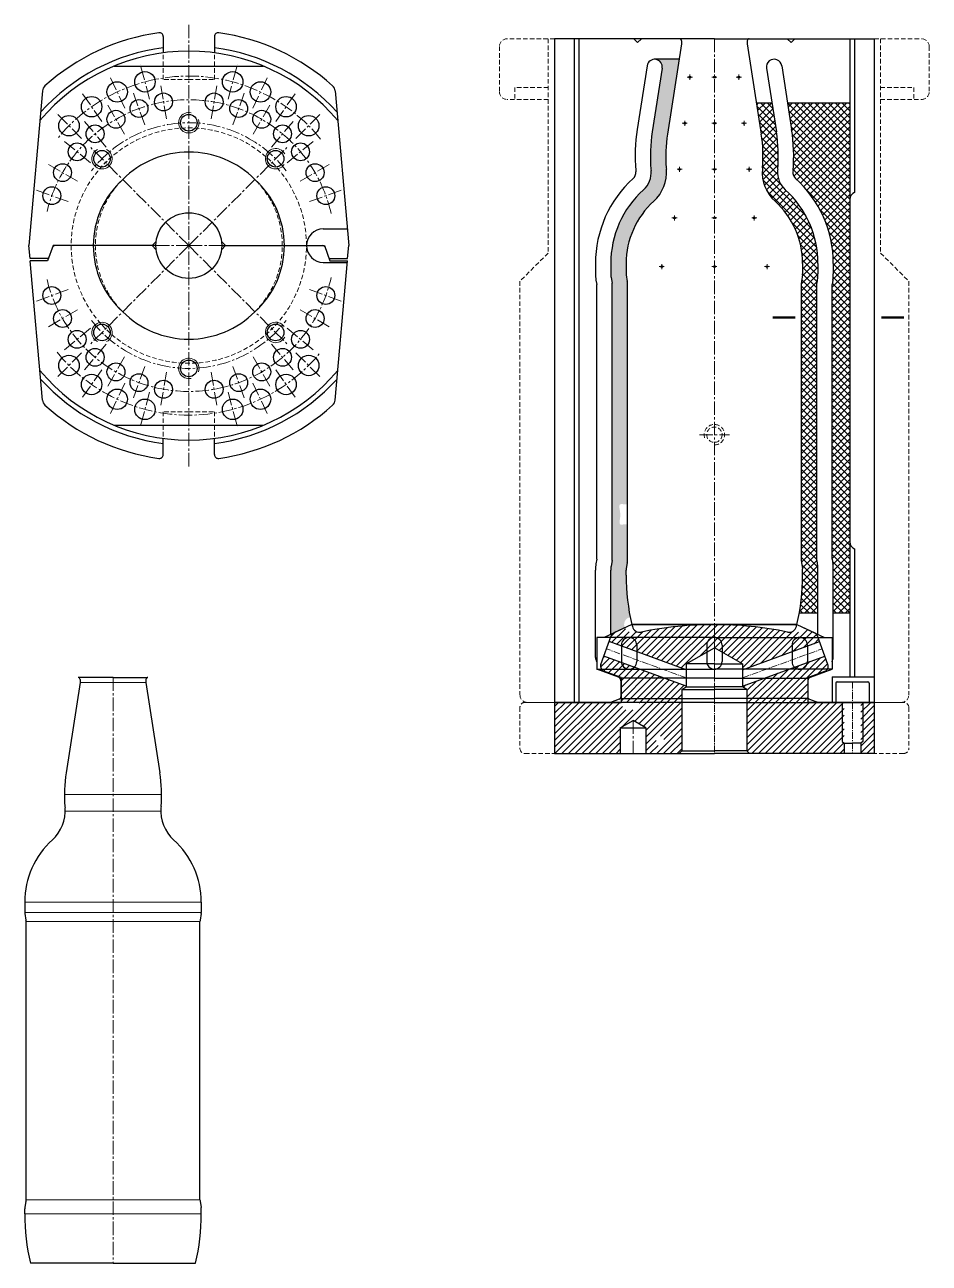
# Model space of a CAD drawing. Extents: x -409 to 838, y -94 to 534.
# Drawn here: x 484.1 to 837.7, y 49.8 to 533.7 of the extents above; entities that cross this region are included whole.
import ezdxf

# ---------------------------------------------------------------- set-up
doc = ezdxf.new("R2010")
doc.units = 0
doc.header["$LTSCALE"] = 7
doc.header["$MEASUREMENT"] = 0
doc.linetypes.add('CENTER2', pattern=[1.125, 0.75, -0.125, 0.125, -0.125])
doc.linetypes.add('HIDDEN', pattern=[0.375, 0.25, -0.125])
doc.layers.get('0').update_dxf_attribs({"linetype": 'CONTINUOUS', "lineweight": 15})
for name, color, linetype, lineweight in [('1', 1, 'CENTER2', 15), ('2', 2, 'HIDDEN', 15), ('3', 3, 'CONTINUOUS', 30), ('4', 5, 'CONTINUOUS', 50), ('8', 252, 'CONTINUOUS', 15)]:
    doc.layers.add(name, color=color, linetype=linetype, lineweight=lineweight)

# ---------------------------------------------------------------- blocks, each defined once
blk = doc.blocks.new('G$C49FFC95E')
at = {"layer": '8'}
h = blk.add_hatch(dxfattribs=at)
h.set_pattern_fill('DOTS', color=3, scale=15, angle=45, style=0)
h.set_pattern_definition([(45, (-1428.192874866678, -20.11825387316432), (-0.331456303681194, 0.9943689110435826), [0, -0.9375])])
edge = h.paths.add_edge_path()
edge.add_line((44.00000000000023, 55.49795397648811), (43.62212806260993, 53.22762981267249))
edge.add_arc((52.49999999999909, 51.75000000000034), 8.999999999998966, 170.5503343472685, 179.9999999999999)
edge.add_line((43.50000000000023, 51.75000000000017), (43.50000000000023, 26.61694760090069))
edge.add_line((43.50000000000023, 26.61694760090069), (49.00107707586017, 29.18214427769598))
edge.add_arc((51.72000000000116, 30.45000000000067), 3.000000000000038, 102.11221756034809, 205.0000197471106, ccw=False)
edge.add_arc((134.5041441441451, 49.74999999999946), 85.00414414414485, 179.9999999999995, 191.1011123834041, ccw=False)
edge.add_line((49.50000000000023, 49.74999999999946), (49.50000000000023, 51.74999999999969))
edge.add_arc((52.50000000000819, 51.74999999999969), 3.000000000007955, 170.5503343472787, 180, ccw=False)
edge.add_line((49.5407093542035, 52.24254327089173), (49.95929064579695, 54.75745672910938))
edge.add_arc((46.9999999999925, 55.25000000000071), 3.000000000007618, 350.5503343472682, 359.9999999999894)
edge.add_line((50.00000000000023, 55.2500000000002), (50.00000000000023, 69.55206688840299))
edge.add_spline(control_points=[(50.00000000000023, 69.55206688840299), (49.83728762247893, 69.61034881153823), (48.89808227402932, 69.83395000946044), (46.43708560311552, 68.794762568926), (47.37811693812, 72.60235487015352), (47.1651361106824, 74.53737713974492), (46.46950393809175, 78.05760971853648), (48.7958415766152, 77.34719742083054), (49.83400507448596, 77.3951553085041), (50, 77.41279737890576)], knot_values=[1.098986622726365, 1.098986622726365, 1.098986622726365, 1.098986622726365, 1.615113882004922, 3.932119042406433, 6.418787099885904, 9.439016894986786, 11.67917280783765, 14.09051431805087, 14.56898365671836, 14.56898365671836, 14.56898365671836, 14.56898365671836], degree=3, periodic=0)
edge.add_line((50.00000000000023, 77.41279737890576), (50.00000000000023, 164.0499999999996))
edge.add_arc((46.99999999999227, 164.0499999999996), 3.000000000007958, 0, 9.449665652716533)
edge.add_line((49.95929064579673, 164.5425432708917), (49.5407093542035, 167.0574567291094))
edge.add_arc((52.50000000000819, 167.5500000000008), 3.000000000007958, 180.0000000000006, 189.4496656527171, ccw=False)
edge.add_line((49.50000000000023, 167.5500000000008), (49.50000000000023, 171.5500000000002))
edge.add_arc((82.306329113924, 171.55), 32.80632911392384, 132.1347673838169, 180, ccw=False)
edge.add_arc((50.10000000000025, 207.1500000000002), 15.19999999999994, 312.1347673838158, 4.929839500940973)
edge.add_line((65.2437702774829, 208.4562242467634), (65.20346281173966, 208.9235306860648))
edge.add_arc((120.0000000000014, 213.6500000000005), 55.00000000000114, 171.1364726862578, 184.9298395009412, ccw=False)
edge.add_line((65.65680178601485, 222.1244797996988), (70.21433775579487, 251.3500000000002))
edge.add_line((70.21433775579487, 251.3500000000002), (60.63773099537116, 251.3500000000002))
edge.add_arc((60.63773099537116, 248.3500000000002), 3.000000000000008, 351.1364726862579, 90, ccw=False)
edge.add_line((63.60190544340685, 247.8877556472894), (59.7284528899437, 223.0489685051203))
edge.add_arc((120.0000000000039, 213.6499999999999), 61.00000000000372, 171.1364726862579, 184.9298395009407)
edge.add_line((59.22565875483861, 208.4079158518165), (59.26596622058173, 207.9406094125159))
edge.add_arc((50.10000000000036, 207.1500000000001), 9.199999999999877, 312.1347673838158, 4.9298395009412275, ccw=False)
edge.add_arc((82.30632911392377, 171.5500000000001), 38.80632911392365, 132.1347673838165, 179.9999999999999)
edge.add_line((43.50000000000023, 171.5500000000002), (43.50000000000023, 167.5500000000002))
edge.add_arc((52.49999999999841, 167.5500000000001), 8.999999999998295, 180, 189.449665652731)
edge.add_line((43.62212806260982, 166.0723701873282), (44.00000000000011, 163.8020460235125))
edge.add_line((44.00000000000023, 163.8020460235121), (44.00000000000023, 69.93667747003266))
edge.add_line((44.00000000000023, 69.93667747003266), (44.00000000000023, 55.49795397648811))
h.paths.add_polyline_path([(44.67465737837199, 31.29193266685721), (44.67465737837199, 40.67764695257151), (49.17465737837199, 40.67764695257151), (49.17465737837199, 31.29193266685721)], flags=24)
h.paths.add_polyline_path([(63.30763779935387, 240.1913008844601), (64.34618620198933, 249.8642797046685), (68.82047155935447, 249.3838938796609), (67.7819231567189, 239.7109150594525)], flags=24)
h.paths.add_polyline_path([(45.44285714285729, 118.4871681976889), (48.65714285714307, 118.4871681976889), (48.65714285714307, 112.4871681976889), (45.44285714285729, 112.4871681976889)], flags=24)
h = blk.add_hatch(dxfattribs=at)
h.set_pattern_fill('ANSI37', color=3, scale=15, angle=180, style=0)
h.set_pattern_definition([(225, (-1428.192874866678, -20.11825387316432), (1.325825214724776, -1.325825214724777), []), (315, (-1428.192874866678, -20.11825387316432), (1.325825214724777, 1.325825214724776), [])])
h.paths.add_polyline_path([(124.4999999999998, 35.00000000000017), (124.5, 51.75000000000011, 0.04125532638911895), (124.3778719373902, 53.22762981267238), (124, 55.49795397648799), (124.0000000000002, 163.8020460235124), (124.3778719373904, 166.0723701873279, 0.04125532638956132), (124.5, 167.5500000000001), (124.5000000000002, 171.5499999999996, 0.2119420372342254), (111.7279340804218, 200.3275662491761, -0.2345251977837317), (108.7340337794185, 207.9406094125158), (108.7743412451618, 208.4079158518166, 0.06025768965809109), (108.2715471100566, 223.0489685051204), (106.5092223616678, 234.3500000000003), (100.4367052694537, 234.3500000000001), (102.3431982139855, 222.1244797996983, -0.06025768965806452), (102.7965371882606, 208.9235306860644), (102.7562297225172, 208.4562242467606, 0.2345251977837812), (107.7026736980886, 195.8781529334211, -0.2119420372342502), (118.5000000000002, 171.5500000000002), (118.5000000000002, 167.5500000000002, -0.04125532638940162), (118.459290645797, 167.0574567291094), (118.0407093542035, 164.5425432708916, 0.04125532638925455), (118.0000000000002, 164.0499999999997), (118.0000000000002, 99.10256919520594), (118.0000000000002, 55.25000000000071, 0.04125532638849212), (118.0407093542035, 54.75745672910938), (118.459290645797, 52.24254327089093, -0.04125532639028787), (118.5000000000002, 51.74999999999966), (118.5000000000002, 49.75, -0.04362858462599892), (117.21050225467, 35.00000000000009)])
h.paths.add_polyline_path([(136.9999925025024, 196.5918752454895), (136.9999925025024, 234.3500000000002), (112.5817394538817, 234.3500000000003), (114.199896006128, 223.9734572105407, -0.060257689658064), (114.7521453020629, 207.8923010175696), (114.7118378363195, 207.4249945782655, 0.234525197783902), (115.7531944627556, 204.7769795649308, -0.2119420372342323), (130.5000000000002, 171.5500000000001), (130.5, 167.5499999999995, -0.04125532638932916), (130.2964532289839, 165.0872836455467), (130, 163.3061380705356), (130, 55.99386192946358), (130.2964532289839, 54.21271635445272, -0.04125532638921749), (130.4999999999998, 51.75000000000009), (130.4999999999998, 35.00000000000023), (136.9999925025024, 35.0000000000002), (136.9999925025024, 62.75812475451079), (136.9999925025024, 84.00903811604664)])
h.paths.add_polyline_path([(118.4510836101947, 137.748379952846), (118.4510836101947, 145.0900466195126), (121.0760836101947, 145.0900466195126), (121.0760836101947, 137.748379952846)], flags=24)
h.paths.add_polyline_path([(131.1892274651789, 137.748379952846), (131.1892274651789, 145.0900466195126), (133.8142274651789, 145.0900466195126), (133.8142274651789, 137.748379952846)], flags=24)
h.paths.add_polyline_path([(119.3473077011301, 127.7888941894745), (119.3473077011301, 137.8960370466174), (123.0973077011301, 137.8960370466174), (123.0973077011301, 127.7888941894745)], flags=24)
h.paths.add_polyline_path([(131.8237986305032, 127.41281629286), (131.8237986305032, 137.5199591500028), (135.5737986305032, 137.5199591500028), (135.5737986305032, 127.41281629286)], flags=24)
at = {"layer": '1', "color": 3}
for p, q in [((84.00000000000023, 259.3500000000001), (84, 2.842170943040401e-14)), ((73.41696850824178, 244.3500000000002), (75.41696850824178, 244.3500000000002)), ((74.41696850824178, 245.3500000000002), (74.41696850824178, 243.3500000000002)), ((83.00000000000023, 244.3500000000002), (85.00000000000023, 244.3500000000002)), ((94.58303149175867, 244.3500000000002), (92.58303149175867, 244.3500000000002)), ((93.58303149175867, 245.3500000000002), (93.58303149175867, 243.3500000000002)), ((71.41696850824167, 226.3500000000002), (73.41696850824167, 226.3500000000002)), ((72.41696850824167, 227.3500000000002), (72.41696850824167, 225.3500000000002)), ((83.00000000000011, 226.3500000000002), (85.00000000000011, 226.3500000000002)), ((96.58303149175856, 226.3500000000002), (94.58303149175856, 226.3500000000002)), ((95.58303149175856, 227.3500000000002), (95.58303149175856, 225.3500000000002)), ((69.41696850824178, 208.3500000000002), (71.41696850824178, 208.3500000000002)), ((70.41696850824178, 209.3500000000002), (70.41696850824178, 207.3500000000002)), ((83.00000000000023, 208.3500000000002), (85.00000000000023, 208.3500000000002)), ((98.58303149175867, 208.3500000000002), (96.58303149175867, 208.3500000000002)), ((97.58303149175867, 209.3500000000002), (97.58303149175867, 207.3500000000002)), ((67.41696850824167, 189.3500000000002), (69.41696850824167, 189.3500000000002)), ((68.41696850824167, 190.3500000000002), (68.41696850824167, 188.3500000000002)), ((83.00000000000011, 189.3500000000002), (85.00000000000011, 189.3500000000002)), ((100.5830314917586, 189.3500000000002), (98.58303149175856, 189.3500000000002)), ((99.58303149175856, 190.3500000000002), (99.58303149175856, 188.3500000000002)), ((62.41696850824167, 170.3500000000002), (64.41696850824167, 170.3500000000002)), ((63.41696850824167, 171.3500000000002), (63.41696850824167, 169.3500000000002)), ((83.00000000000011, 170.3500000000002), (85.00000000000011, 170.3500000000002)), ((105.5830314917586, 170.3500000000002), (103.5830314917586, 170.3500000000002)), ((104.5830314917586, 171.3500000000002), (104.5830314917586, 169.3500000000002)), ((78.1248032879721, 104.6500000000002), (89.89181567637979, 104.6500000000001))]:
    blk.add_line(p, q, dxfattribs=at)
at = {"layer": '2', "color": 3}
for p, q in [((21.50000000000023, 259.3500000000001), (3.000000000000227, 259.3500000000001)), ((19.05000000000018, 259.3500000000001), (19.05000000000018, 175.6500000000002)), ((146.5000000000002, 259.3500000000001), (165.0000000000002, 259.3500000000001)), ((148.9500000000003, 259.3500000000001), (148.9500000000003, 175.6500000000002)), ((2.273736754432321e-13, 256.3500000000001), (0, 238.6500000000001)), ((168.0000000000002, 256.3500000000001), (168, 238.6500000000001)), ((19.05000000000041, 240.3500000000002), (6.050000000000409, 240.3500000000002)), ((6.050000000000409, 240.3500000000002), (6.050000000000637, 235.6500000000001)), ((148.95, 240.3500000000002), (161.95, 240.3500000000002)), ((161.95, 240.3500000000002), (161.9499999999998, 235.6500000000001)), ((19.05000000000041, 235.6500000000001), (3, 235.6500000000001)), ((148.95, 235.6500000000001), (165, 235.6500000000001)), ((19.05000000000018, 175.6500000000002), (8.000000000000455, 164.6000000000002)), ((148.9500000000003, 175.6500000000002), (160, 164.6000000000002)), ((8.000000000000455, 164.6000000000002), (8.000000000000227, 3.000000000000114)), ((160, 164.6000000000002), (160.0000000000005, 3.000000000000114)), ((21.50000000000023, 1.13686837721616e-13), (11.00000000000023, 1.13686837721616e-13)), ((146.5000000000002, 1.13686837721616e-13), (157.0000000000005, 1.13686837721616e-13))]:
    blk.add_line(p, q, dxfattribs=at)
blk.add_circle((84.00000000000023, 104.6500000000001), 3, dxfattribs=at)
for centre, radius, start, end in [((3.000000000000227, 256.3500000000001), 3, 90, 180), ((165.0000000000002, 256.3500000000001), 3, 0, 90), ((3, 238.6500000000001), 3, 180, 270), ((165, 238.6500000000001), 3, 270, 0), ((84.00000000000023, 104.6500000000001), 4, 270, 206.705140296572), ((11.00000000000023, 3.000000000000114), 3, 180, 270), ((157.0000000000005, 3.000000000000114), 3, 270, 0)]:
    blk.add_arc(centre, radius, start, end, dxfattribs=at)
at = {"layer": '3', "color": 3}
for p, q in [((84.00000000000023, 259.3500000000001), (21.5, 259.3500000000001)), ((21.50000000000023, 259.3500000000001), (21.50000000000023, 1.4210854715202e-13)), ((29.18015534031247, 259.3500000000001), (29.18015534031247, 8.526512829121202e-14)), ((31.00000768339169, 259.3500000000001), (31.0000076833918, 1.4210854715202e-13)), ((54.00000000000023, 257.8500000000001), (52.50000000000068, 259.3500000000001)), ((54.00000000000023, 257.8500000000001), (55.49999999999977, 259.3500000000001)), ((71.15000000000009, 257.3500000000001), (65.65680178601474, 222.1244797996984)), ((71.15000000000009, 258.5500000000002), (71.15000000000009, 257.3500000000001)), ((84.00000000000023, 259.3500000000001), (146.5000000000005, 259.3500000000001)), ((96.85000000000014, 258.5500000000002), (96.85000000000014, 257.3500000000001)), ((96.85000000000014, 257.3500000000001), (102.3431982139855, 222.1244797996984)), ((114.0000000000002, 257.8500000000001), (112.5000000000007, 259.3500000000001)), ((114.0000000000002, 257.8500000000001), (115.4999999999998, 259.3500000000001)), ((136.9999925025024, 259.3500000000001), (136.9999925025024, 10.00000000000009)), ((138.8198451224878, 259.3500000000001), (138.8198451224878, 199.3500000000002)), ((146.5000000000002, 259.3500000000001), (146.5, 1.4210854715202e-13)), ((57.67355654733569, 248.812244352711), (53.80010399387243, 223.9734572105417)), ((63.60190544340685, 247.8877556472894), (59.72845288994358, 223.04896850512)), ((70.21433775579487, 251.3500000000002), (60.63773099537116, 251.3500000000002)), ((104.3980945565936, 247.8877556472893), (108.2715471100566, 223.04896850512)), ((110.3264434526648, 248.8122443527109), (114.1998960061278, 223.9734572105416)), ((100.4367052694537, 234.3500000000001), (106.5092223616678, 234.3500000000003)), ((112.5817394538817, 234.3500000000003), (136.9999925025024, 234.3500000000002)), ((59.22565875483929, 208.407915851807), (59.26596622058173, 207.9406094125159)), ((65.20346281174056, 208.9235306860545), (65.24377027748278, 208.4562242467634)), ((102.7965371882597, 208.9235306860545), (102.7562297225174, 208.4562242467634)), ((108.7743412451609, 208.407915851807), (108.7340337794187, 207.9406094125158)), ((53.24785469793824, 207.8923010175595), (53.28816216368045, 207.4249945782684)), ((114.752145302062, 207.8923010175594), (114.7118378363198, 207.4249945782683)), ((37.50000000000023, 171.5500000000002), (37.50000000000023, 167.5500000000002)), ((43.50000000000023, 171.5500000000002), (43.50000000000023, 167.5500000000002)), ((49.50000000000023, 171.5500000000002), (49.50000000000023, 167.5500000000002)), ((118.5000000000002, 171.5500000000002), (118.5000000000002, 167.5500000000002)), ((124.5000000000002, 171.5500000000001), (124.5, 167.5500000000001)), ((130.5000000000002, 171.5500000000001), (130.5, 167.5500000000001)), ((37.70354677101636, 165.0872836455464), (38.00000000000023, 163.3061380705362)), ((43.62212806260993, 166.0723701873279), (44.00000000000011, 163.8020460235125)), ((49.5407093542035, 167.0574567291094), (49.95929064579695, 164.542543270891)), ((118.459290645797, 167.0574567291094), (118.0407093542035, 164.542543270891)), ((124.3778719373902, 166.0723701873278), (124.0000000000002, 163.8020460235124)), ((130.2964532289839, 165.0872836455463), (130, 163.3061380705362)), ((38.00000000000023, 55.99386192946366), (38.00000000000023, 163.3061380705356)), ((44.00000000000023, 55.49795397648809), (44.00000000000023, 163.8020460235126)), ((50.00000000000023, 55.25000000000018), (50.00000000000023, 164.0500000000002)), ((118.0000000000002, 55.25000000000018), (118.0000000000002, 164.0500000000002)), ((124, 55.49795397648801), (124, 163.8020460235125)), ((130, 55.99386192946358), (130, 163.3061380705356)), ((138.8198451224878, 60.00000000000016), (138.8198451224878, 10.00000000000011)), ((38.00000000000023, 55.99386192946368), (37.70354677101636, 54.21271635445396)), ((44.00000000000023, 55.49795397648809), (43.62212806260993, 53.22762981267248)), ((49.95929064579695, 54.75745672910938), (49.5407093542035, 52.24254327089099)), ((118.0407093542035, 54.75745672910938), (118.459290645797, 52.24254327089099)), ((124, 55.49795397648801), (124.3778719373902, 53.22762981267239)), ((130, 55.99386192946359), (130.2964532289836, 54.21271635445386)), ((37.50000000000023, 17.60783110899344), (37.50000000000023, 51.75000000000018)), ((43.50000000000023, 26.61694760090069), (43.50000000000023, 51.75000000000018)), ((49.50000000000023, 49.75000000000018), (49.50000000000023, 51.75000000000018)), ((118.5000000000002, 49.75000000000018), (118.5000000000002, 51.75000000000018)), ((124.4999999999998, 26.6169476009006), (124.5, 51.7500000000001)), ((130.4999999999998, 17.60783110899334), (130.5, 51.75000000000009)), ((117.21050225467, 35.00000000000009), (124.4999999999998, 35.00000000000016)), ((130.5, 35.00000000000023), (136.9999925025024, 35.0000000000002)), ((51.7199999999998, 30.45000000000014), (40.89978839534683, 25.40444792579325)), ((83.99999999999977, 30.45000000000014), (51.72000000000082, 30.45000000000063)), ((83.99999999999977, 30.45000000000014), (116.2799999999988, 30.45000000000063)), ((116.28, 30.45000000000014), (127.1002116046527, 25.40444792579325)), ((37.99999999999977, 25.40444792579375), (38.00000000000023, 12.99951871381565)), ((83.99999999999955, 25.40444792579369), (37.99999999999977, 25.40444792579375)), ((84.00000000000011, 25.40444792579369), (130, 25.40444792579375)), ((130, 25.40444792579375), (130.0000000000002, 12.99951871381565)), ((47.64748750263698, 22.4044479257937), (47.64748750263675, 15.99951871381697)), ((53.64748750263698, 22.4044479257937), (53.64748750263675, 15.99951871381677)), ((80.99999999999955, 22.40444792579368), (81.00000000000011, 15.99951871381583)), ((86.99999999999955, 22.40444792579368), (87.00000000000023, 15.99951871381592)), ((114.3525124973626, 22.4044479257937), (114.3525124973628, 15.99951871381677)), ((120.3525124973626, 22.4044479257937), (120.3525124973628, 15.99951871381697)), ((38.00000000000023, 12.99951871381565), (84.00000000000023, 12.99951871381576)), ((46.46303021498875, 9.919227623864472), (38.00000000000023, 12.99951871381565)), ((130.0000000000002, 12.99951871381565), (84.00000000000011, 12.99951871381576)), ((121.5369697850117, 9.919227623864472), (130.0000000000002, 12.99951871381565)), ((130, 10.00000000000009), (130, 1.4210854715202e-13)), ((130, 10.00000000000009), (146.5000000000005, 10.00000000000013)), ((84.00000000000023, 9.560000000000073), (47.4500000000005, 9.560000000000073)), ((47.45000000000016, 8.5096886926856), (47.45000000000005, 2.200207538209668)), ((84.00000000000011, 9.560000000000073), (120.5499999999997, 9.560000000000073)), ((120.55, 8.5096886926856), (120.5500000000002, 2.200207538209668)), ((84.00000000000023, 0), (21.5, 1.13686837721616e-13)), ((46.79202014332577, 1.260514917423791), (43.3287838708186, 1.13686837721616e-13)), ((47.45000000000027, 1.5), (84, 1.5)), ((120.55, 1.5), (84.00000000000023, 1.5)), ((84.00000000000023, 0), (146.5000000000005, 1.13686837721616e-13)), ((121.2079798566745, 1.260514917423791), (124.6712161291816, 1.13686837721616e-13))]:
    blk.add_line(p, q, dxfattribs=at)
for centre in [(74.41696850824178, 244.3500000000002), (84.00000000000023, 244.3500000000002), (93.58303149175867, 244.3500000000002), (72.41696850824167, 226.3500000000002), (84.00000000000011, 226.3500000000002), (95.58303149175856, 226.3500000000002), (70.41696850824178, 208.3500000000002), (84.00000000000023, 208.3500000000002), (97.58303149175867, 208.3500000000002), (68.41696850824167, 189.3500000000002), (84.00000000000011, 189.3500000000002), (99.58303149175856, 189.3500000000002), (63.41696850824167, 170.3500000000002), (84.00000000000011, 170.3500000000002), (104.5830314917586, 170.3500000000002)]:
    blk.add_circle(centre, 0.35, dxfattribs=at)
for centre, radius, start, end in [((70.35000000000014, 258.5500000000002), 0.8, 0, 90), ((97.65000000000009, 258.5500000000002), 0.8, 90, 180), ((60.63773099537116, 248.3500000000002), 3.000000000000008, 351.1364726862586, 171.1364726862576), ((107.3622690046291, 248.3500000000001), 3.000000000000008, 8.863527313740978, 188.8635273137424), ((120.0000000000002, 213.6500000000002), 67, 171.1364726862579, 184.9298395009411), ((120.0000000000002, 213.6500000000002), 61, 171.136472686258, 184.9298395009413), ((48.00000000000023, 213.6500000000002), 61, 355.0701604990587, 8.863527313741969), ((48.00000000000023, 213.6500000000002), 67, 355.0701604990588, 8.863527313742011), ((120.0000000000002, 213.6500000000002), 55, 171.1364726862579, 184.9298395009413), ((48.00000000000023, 213.6500000000002), 55, 355.0701604990588, 8.863527313742093), ((50.10000000000014, 207.1500000000002), 15.2, 312.1347673838162, 4.92983950094127), ((117.9000000000001, 207.1500000000002), 15.2, 175.0701604990587, 227.8652326161838), ((82.30632911392377, 171.5500000000002), 44.80632911392354, 132.1347673838167, 180), ((50.10000000000014, 207.1500000000002), 3.199999999999999, 312.1347673838162, 4.929839500941048), ((50.10000000000014, 207.1500000000002), 9.2, 312.1347673838162, 4.92983950094127), ((117.9000000000001, 207.1500000000001), 9.2, 175.0701604990586, 227.8652326161838), ((117.9000000000001, 207.1500000000001), 3.199999999999999, 175.0701604990588, 227.8652326161842), ((85.69367088607657, 171.5500000000002), 44.80632911392354, 0, 47.86523261618326), ((82.30632911392377, 171.5500000000002), 38.80632911392354, 132.1347673838168, 180), ((85.69367088607657, 171.5500000000002), 38.80632911392354, 0, 47.86523261618321), ((139.9999925025024, 196.5918752454895), 3, 113.1651303559357, 180), ((82.30632911392377, 171.5500000000002), 32.80632911392354, 132.1347673838166, 180), ((85.69367088607669, 171.5500000000002), 32.80632911392354, 0, 47.86523261618338), ((52.50000000000023, 167.5500000000002), 15, 180, 189.4496656527308), ((52.50000000000023, 167.5500000000002), 9, 180, 189.4496656527307), ((52.50000000000023, 167.5500000000002), 3, 180, 189.449665652731), ((115.5000000000002, 167.5500000000002), 3, 350.550334347269, 0), ((115.5, 167.5500000000001), 9, 350.5503343472695, 0), ((115.5, 167.5500000000001), 15, 350.5503343472692, 0), ((47.00000000000023, 164.0500000000002), 3, 0, 9.449665652731001), ((121.0000000000002, 164.0500000000002), 3, 170.5503343472696, 180), ((139.9999925025024, 62.75812475451079), 3, 180, 246.8348696440596), ((52.50000000000023, 51.75000000000018), 15, 170.5503343472688, 180), ((47.00000000000023, 55.25000000000018), 3, 350.5503343472685, 0), ((121.0000000000002, 55.25000000000018), 3, 180, 189.4496656527307), ((115.5, 51.75000000000011), 15, 0, 9.449665652731273), ((52.50000000000023, 51.75000000000018), 9, 170.5503343472689, 180), ((52.50000000000023, 51.75000000000018), 3, 170.5503343472688, 180), ((134.5041441441488, 49.7500000000002), 85.00414414414865, 180, 193.1233227372462), ((33.49585585585146, 49.7500000000002), 85.00414414414865, 346.8766772627538, 0), ((115.5000000000002, 51.75000000000018), 3, 0, 9.449665652731234), ((115.5, 51.75000000000011), 9, 0, 9.449665652731428), ((50.64748750263698, 22.4044479257937), 3.00000000000002, 0, 180), ((83.99999999999955, 22.40444792579368), 3.00000000000002, 0, 180), ((117.3525124973626, 22.4044479257937), 3.00000000000002, 0, 180), ((40.50000000000023, 17.60783110899344), 3.000000000000001, 180, 213.5573097619177), ((50.64748750263686, 15.99951871381687), 3.000000000000075, 180, 0), ((84.00000000000023, 15.99951871381583), 3.000000000000075, 180, 0), ((117.3525124973628, 15.99951871381687), 3.000000000000075, 180, 0), ((127.4999999999998, 17.60783110899334), 3.000000000000001, 326.4426902380844, 0), ((127.1999999999996, 17.0229205638087), 3, 338.9605302186828, 0), ((45.95000000000027, 8.5096886926856), 1.5, 0, 69.99999999999649), ((122.05, 8.5096886926856), 1.5, 109.9999999999989, 180), ((46.45000000000005, 2.200207538209725), 1, 290.0000000000037, 0), ((121.5500000000002, 2.200207538209725), 1, 180, 249.9999999999962)]:
    blk.add_arc(centre, radius, start, end, dxfattribs=at)
at = {"layer": '4', "color": 3}
for p, q in [((115.5865014502367, 150.4376240679969), (106.8759943139985, 150.4376240679969)), ((158.0196935507563, 150.4376240679969), (149.3091864145181, 150.4376240679969))]:
    blk.add_line(p, q, dxfattribs=at)
blk = doc.blocks.new('G$CCF5835D4')
at = {"layer": '8'}
h = blk.add_hatch(dxfattribs=at)
h.set_pattern_fill('ANSI31', color=2, scale=15, angle=180, style=0)
h.set_pattern_definition([(225, (-157.8074528156734, -327.1503332991249), (1.325825214724777, -1.325825214724777), [])])
h.paths.add_polyline_path([(76.00000000000023, 50.40000031905481, 0.05132861496517532), (47.46462392541218, 47.4628994919151, -0.1884039185364745), (45.31176379497469, 47.82648824399047, -0.4448385990627053), (41.05107663888907, 49.13214553383278), (36.75007018129713, 47.12655328488358, 0.1989123673796982), (35.71592146320677, 45.99797799746165), (34.88646964716372, 43.71907786235795), (64.99999999999955, 32.75864916525381), (64.99999999999955, 35.00000000000045), (76, 41.35085296108633)])
h.paths.add_polyline_path([(76, 41.35085296108576), (86.99999999999955, 35.00000000000045), (86.99999999999955, 32.75864916525381), (117.1135303528363, 43.71907786235823), (116.2840785367932, 45.99797799746165, 0.1989123673798637), (115.2499298187029, 47.12655328488358), (110.9489233611109, 49.13214553383278, -0.4448385990627609), (106.6882362050244, 47.82648824399104, -0.188403918536476), (104.5353760745859, 47.46289949191504, 0.05132861496518083), (76, 50.40000031905555)])
h = blk.add_hatch(dxfattribs=at)
h.set_pattern_fill('ANSI31', color=2, scale=15, angle=180, style=0)
h.set_pattern_definition([(225, (-157.8074528156734, -327.1503332991249), (1.325825214724776, -1.325825214724777), [])])
edge = h.paths.add_edge_path()
edge.add_arc((33.5, 34.06217501369031), 1.999999999999945, 159.9999999999994, 250.0000000000002)
edge.add_line((32.81595971334878, 32.18278977211855), (39.49999467852376, 29.75000000000017))
edge.add_line((39.49999467852376, 29.75000000000017), (39.49999467852376, 20.00000000000017))
edge.add_line((39.49999467852376, 20.00000000000017), (13.5, 19.99999999999989))
edge.add_line((13.5, 19.99999999999989), (13.5, 1.70530256582424e-13))
edge.add_line((13.5, 1.70530256582424e-13), (39.19999999999959, 1.13686837721616e-13))
edge.add_line((39.19999999999959, 1.13686837721616e-13), (39.19999999999959, 10.00000000000097))
edge.add_line((39.19999999999959, 10.00000000000097), (44.19999999999959, 12.88675134594826))
edge.add_line((44.19999999999959, 12.88675134594826), (49.19999999999959, 10.00000000000017))
edge.add_line((49.19999999999959, 10.00000000000017), (49.19999999999959, 1.13686837721616e-13))
edge.add_line((49.19999999999959, 1.13686837721616e-13), (62.24999999999943, 1.13686837721616e-13))
edge.add_line((62.24999999999943, 1.13686837721616e-13), (63.24999999999943, 1.000000000000114))
edge.add_line((63.24999999999943, 1.000000000000114), (63.24999999999932, 25.00000000000011))
edge.add_line((63.24999999999932, 25.00000000000011), (64.99999999999966, 26.01036297108203))
edge.add_line((64.99999999999966, 26.01036297108203), (64.99999999999966, 26.37358253039821))
edge.add_line((64.99999999999966, 26.37358253039821), (32.83434878720959, 38.08092213764212))
edge.add_line((32.83434878720959, 38.08092213764212), (31.62061475842825, 34.74621530034165))
h.paths.add_polyline_path([(86.99999999999955, 26.01036297108197), (88.74999999999932, 25.00000000000045), (88.74999999999977, 1.000000000000057), (89.74999999999977, 1.13686837721616e-13), (125.9984652664587, 1.70530256582424e-13), (125.9984652664587, 4.750000000000114), (125.9984652664587, 20.00000000000006), (123.4984652664587, 20.00000000000011), (112.5000053214762, 20.00000000000017), (112.5000053214753, 29.75000000000017), (119.1840402866503, 32.1827897721185, 0.4142135623731886), (120.3793852415708, 34.74621530034165), (119.1656512127895, 38.08092213764212), (86.99999999999955, 26.37358253039827)])
h.paths.add_polyline_path([(133.9984652664587, 4.750000000000227), (133.9984652664587, 1.70530256582424e-13), (138.5, 1.70530256582424e-13), (138.5, 20), (136.4984652664587, 20), (133.9984652664587, 20)])
h.paths.add_polyline_path([(133.2484652664587, 4.750000000000227), (133.9984652664587, 4.750000000000284), (133.9984652664587, 20.00000000000006), (133.2484652664587, 20.00000000000006)])
h.paths.add_polyline_path([(133.24846526646, 1.70530256582424e-13), (133.9984652664587, 1.70530256582424e-13), (133.9984652664587, 4.750000000000227), (133.2484652664587, 4)])
h.paths.add_polyline_path([(125.9984652664587, 4.750000000000114), (126.7484652664587, 3.999999999999829), (126.7484652664587, 4.75)])
h.paths.add_polyline_path([(125.9984652664587, 4.75), (126.7484652664587, 4.75), (126.7484652664587, 20.00000000000006), (125.9984652664587, 20.00000000000006)])
h.paths.add_polyline_path([(125.9984652664587, 1.70530256582424e-13), (126.7484652664587, 1.70530256582424e-13), (126.7484652664587, 3.999999999999829), (125.9984652664587, 4.750000000000114)])
h.paths.add_polyline_path([(133.2484652664587, 4), (133.9984652664587, 4.750000000000227), (133.2484652664587, 4.750000000000227)])
h.paths.add_polyline_path([(40.06785714285672, 20.127172407307), (46.58214285714246, 20.127172407307), (46.58214285714246, 17.127172407307), (40.06785714285672, 17.127172407307), (40.06785714285672, 20.127172407307)], flags=16)
h.paths.add_polyline_path([(92.65049480105313, 9.521428571428771), (92.65049480105313, 15.47857142857163), (98.65049480105313, 15.47857142857163), (98.65049480105313, 9.521428571428771)], flags=24)
h.paths.add_polyline_path([(100.083102333351, 14.57857142857176), (100.083102333351, 20.42142857142892), (106.083102333351, 20.42142857142892), (106.083102333351, 14.57857142857176)], flags=24)
h.paths.add_polyline_path([(51.74191040572919, 2.421428571428692), (51.74191040572919, 7.578571428571536), (57.74191040572919, 7.578571428571536), (57.74191040572919, 2.421428571428692)], flags=24)
h.paths.add_polyline_path([(39.31785714285672, 21.627172407307), (47.33214285714246, 21.627172407307), (47.33214285714246, 15.627172407307), (39.31785714285672, 15.627172407307)], flags=24)
h.paths.add_polyline_path([(53.24191040572919, 3.171428571428692), (53.24191040572919, 6.828571428571536), (56.24191040572919, 6.828571428571536), (56.24191040572919, 3.171428571428692), (53.24191040572919, 3.171428571428692)], flags=0)
at = {"layer": '1', "color": 2, "ltscale": 0.5}
for p, q in [((76, 50.40000031905555), (76, 1.13686837721616e-13)), ((64.99999999999955, 29.56611584782621), (33.86040921718666, 40.90000000000009)), ((86.99999999999955, 29.56611584782621), (118.1395907828125, 40.90000000000009)), ((129.9984652664582, 27.99999999999966), (129.9984652664582, 1.70530256582424e-13))]:
    blk.add_line(p, q, dxfattribs=at)
at = {"layer": '1', "color": 2}
blk.add_line((44.19999999999959, 12.88675134594843), (44.19999999999959, 0), dxfattribs=at)
at = {"layer": '2', "color": 2}
for p, q in [((35.71592146320677, 45.99797799746165), (35.99926022714726, 46.77644485344445)), ((36.75007018129713, 47.12655328488358), (35.99926022714726, 46.7764448534445)), ((115.2499298187029, 47.12655328488358), (116.0007397728527, 46.7764448534445)), ((116.2840785367932, 45.99797799746165), (116.0007397728527, 46.77644485344445)), ((2, 19.99999999999977), (13.5, 19.99999999999989)), ((150, 19.99999999999977), (138.5, 19.99999999999989)), ((0, 17.99999999999977), (0, 2.000000000000227)), ((152, 17.99999999999977), (152, 2.000000000000227)), ((2, 1.70530256582424e-13), (13.5, 1.70530256582424e-13)), ((150, 1.70530256582424e-13), (138.5, 1.70530256582424e-13))]:
    blk.add_line(p, q, dxfattribs=at)
for centre, start, end in [((2, 17.99999999999977), 90, 180), ((150, 17.99999999999977), 0, 90), ((2, 2.000000000000227), 180, 270), ((150, 2.000000000000227), 270, 0)]:
    blk.add_arc(centre, 2, start, end, dxfattribs=at)
at = {"layer": '3', "color": 2}
for p, q in [((43.76999999999907, 50.40000031905487), (36.75007018129713, 47.12655328488358)), ((43.76999999999907, 50.40000031905481), (76, 50.40000031905481)), ((108.2299999999991, 50.40000031905481), (75.99999999999909, 50.40000031905481)), ((108.2300000000012, 50.40000031905487), (115.2499298187029, 47.12655328488358)), ((31.62061475842825, 34.74621530034165), (35.71592146320677, 45.99797799746165)), ((64.99999999999955, 32.75864916525381), (34.88646964716372, 43.71907786235795)), ((86.99999999999955, 32.75864916525381), (117.1135303528354, 43.71907786235795)), ((120.3793852415718, 34.74621530034165), (116.2840785367932, 45.99797799746165)), ((64.99999999999955, 35.00000000000045), (75.99999999999955, 41.35085296108605)), ((64.99999999999955, 35.00000000000045), (75.99999999999955, 41.35085296108605)), ((86.99999999999955, 35.00000000000045), (75.99999999999955, 41.35085296108605)), ((64.99999999999966, 26.37358253039821), (32.83434878720959, 38.08092213764212)), ((75.99999999999955, 35.00000000000045), (64.99999999999955, 35.00000000000045)), ((64.99999999999955, 35.00000000000045), (64.99999999999966, 26.01036297108203)), ((75.99999999999955, 35.00000000000045), (64.99999999999955, 35.00000000000045)), ((75.99999999999955, 35.00000000000045), (86.99999999999955, 35.00000000000045)), ((86.99999999999932, 26.37358253039821), (119.1656512127895, 38.08092213764212)), ((86.99999999999955, 35.00000000000045), (86.99999999999955, 26.01036297108197)), ((39.49999467852376, 29.75000000000017), (32.81595971334866, 32.18278977211838)), ((39.49999467852376, 29.75000000000011), (39.49999467852376, 20.00000000000011)), ((112.5000053214753, 29.75000000000017), (119.1840402866503, 32.18278977211838)), ((112.5000053214762, 29.75000000000011), (112.5000053214762, 20.00000000000011)), ((63.24999999999943, 25.00000000000017), (64.99999999999966, 26.01036297108203)), ((63.24999999999932, 25.00000000000006), (75.99999999999932, 25.00000000000006)), ((64.99999999999966, 26.01036297108203), (75.99999999999955, 26.01036297108203)), ((86.99999999999932, 26.01036297108203), (75.99999999999955, 26.01036297108203)), ((88.74999999999977, 25.00000000000017), (75.99999999999977, 25.00000000000006)), ((88.74999999999977, 25.00000000000017), (86.99999999999932, 26.01036297108203)), ((123.9984652664587, 27.99999999999994), (135.9984652664587, 27.99999999999955)), ((13.5, 19.99999999999989), (39.49999467852376, 20.00000000000017)), ((138.5, 20), (112.5000053214762, 20.00000000000017)), ((138.5, 19.99999999999989), (138.5, 1.70530256582424e-13)), ((39.1999999999997, 9.99999999999983), (44.1999999999997, 12.88675134594831)), ((39.20000000000039, 10.00000000000097), (49.19999999999959, 10.00000000000017)), ((49.19999999999959, 10.00000000000017), (44.19999999999982, 12.88675134594831)), ((13.5, 1.70530256582424e-13), (75.99999999999977, 5.684341886080801e-14)), ((63.24999999999943, 1.000000000000057), (62.24999999999943, 5.684341886080801e-14)), ((63.24999999999943, 1.000000000000057), (75.99999999999932, 1.000000000000057)), ((88.74999999999977, 1.000000000000057), (75.99999999999977, 1.000000000000057)), ((138.5, 1.70530256582424e-13), (76.00000000000023, 5.684341886080801e-14)), ((88.74999999999977, 1.000000000000057), (89.74999999999977, 5.684341886080801e-14)), ((125.9984652664587, 4.750000000000114), (126.7484652664587, 3.999999999999829)), ((126.7484652664587, 3.999999999999829), (129.9984652664587, 4)), ((126.7484652664587, 3.999999999999829), (126.7484652664587, 1.13686837721616e-13)), ((133.2484652664587, 4), (129.9984652664587, 4.000000000000114)), ((133.9984652664587, 4.750000000000114), (133.2484652664587, 4)), ((133.2484652664587, 4), (133.24846526646, 1.13686837721616e-13))]:
    blk.add_line(p, q, dxfattribs=at)
at = {"layer": '3', "color": 2, "ltscale": 0.5}
for p, q in [((63.24999999999932, 25.00000000000006), (63.24999999999943, 1.000000000000057)), ((88.74999999999932, 25.00000000000017), (88.74999999999977, 1.000000000000057)), ((123.4984652664582, 27.49999999999989), (123.4984652664587, 19.99999999999989)), ((136.4984652664584, 27.49999999999966), (136.4984652664587, 19.99999999999972)), ((13.5, 19.99999999999994), (13.5, 1.13686837721616e-13)), ((125.9984652664587, 19.99999999999989), (125.9984652664587, 4.750000000000057)), ((133.9984652664587, 19.99999999999983), (133.9984652664587, 4.750000000000114)), ((39.19999999999959, 9.999999999999773), (39.19999999999959, 0)), ((49.19999999999959, 10.00000000000017), (49.19999999999959, 0))]:
    blk.add_line(p, q, dxfattribs=at)
at = {"layer": '3', "color": 2}
for centre, radius, start, end in [((126.5498888619684, 69.70000031905482), 85, 193.1239739895629, 193.6131895689674), ((46.85352758995043, 50.40000031905481), 3, 193.6131895689668, 281.7533373793062), ((75.99999999999909, -89.6861420058998), 140.0861423249546, 90, 101.7533373793071), ((75.99999999999909, -89.6861420058998), 140.0861423249546, 78.24666262069292, 90), ((105.1464724100476, 50.40000031905481), 3, 258.2466626206938, 346.3868104310338), ((25.4501111380298, 69.70000031905482), 85, 346.3868104310325, 346.8760260104369), ((37.59530670477852, 45.31393771081031), 2, 114.9999999999997, 159.9999999999986), ((114.4046932952215, 45.31393771081031), 2, 20.0000000000014, 65.0000000000003), ((33.5, 34.06217501369031), 2, 159.9999999999986, 250.0000000000035), ((118.4999999999991, 34.06217501369031), 2, 289.9999999999965, 20.0000000000014), ((123.9984652664587, 27.49999999999989), 0.5, 90, 180)]:
    blk.add_arc(centre, radius, start, end, dxfattribs=at)
at = {"layer": '3', "color": 2, "ltscale": 0.5}
blk.add_arc((135.9984652664587, 27.49999999999966), 0.5, 0, 90, dxfattribs=at)

msp = doc.modelspace()

# ---------------------------------------------------------------- linework, layer by layer
for centre, radius, start, end in [((548.2447691768218, 495.4207040539638), 3.999999999999939, 76.06487350168949, 18.67481641010232), ((514.3036436798676, 481.3618295509182), 3.999999999999944, 116.7893905858931, 63.66983485647573), ((582.1858946737761, 481.3618295509181), 3.999999999999968, 27.86589515706811, 324.9631676821419), ((514.3036436798676, 413.4795785570095), 3.999999999999944, 296.3301651435243, 243.2106094141069), ((582.1858946737761, 413.4795785570096), 3.999999999999968, 35.03683231785779, 332.1341048429318), ((548.2447691768218, 399.4207040539638), 3.999999999999939, 341.3251835898977, 283.9351264983105)]:
    msp.add_arc(centre, radius, start, end)
at = {"layer": '1'}
for p, q in [((548.244769176822, 533.7140378495769), (548.244769176822, 447.4207000738188)), ((532.9097407544975, 504.6518049595832), (529.2862741230624, 518.1747665276303)), ((563.5797975991461, 504.6518049595832), (567.2032642305815, 518.1747665276303)), ((523.2046371686854, 501.1194361338774), (517.2879815043158, 513.8077451523905)), ((573.2849011849582, 501.1194361338774), (579.0730389929317, 513.5321377199396)), ((539.5189479451005, 496.9072893136877), (537.1746975465969, 510.2021939793526)), ((556.9705904085431, 496.9072893136877), (559.3148408070467, 510.2021939793526)), ((514.2603653230225, 495.9554583760787), (506.2302952141079, 507.4235869961246)), ((531.058257313891, 494.6402541245279), (526.4409853789944, 507.3261045051376)), ((565.4312811576265, 494.6402545105329), (570.048553092523, 507.3261048911427)), ((582.2291730306213, 495.9554583760787), (590.2592431395359, 507.4235869961246)), ((506.348692391519, 489.3167765372589), (496.4491974549073, 499.2162714738705)), ((523.1197700317664, 490.9384768723792), (516.3697700317664, 502.6298198234691)), ((573.3697683218772, 490.9384768723792), (580.1197683218775, 502.6298198234691)), ((590.1408459621248, 489.3167765372589), (600.0403408987364, 499.2162714738705)), ((515.9446929758387, 485.914434139598), (507.2670602450705, 496.2560341217041)), ((580.5448453778049, 485.914434139598), (589.2224781085733, 496.2560341217041)), ((509.7510376857496, 479.7207784915286), (499.4094377036433, 488.3984112222969)), ((548.244773156967, 447.4207000738188), (509.8842262974517, 485.7812469333341)), ((548.2447651966781, 447.4207000738201), (586.6053120561921, 485.781246933334)), ((586.7385006678942, 479.7207784915286), (597.0801006500004, 488.3984112222969)), ((504.726993822707, 472.5457020662184), (493.0356508716171, 479.2957020662184)), ((591.7625445309368, 472.5457020662184), (603.4538874820266, 479.2957020662184)), ((501.025215861879, 464.6072147829719), (488.3393654812691, 469.2244867178684)), ((595.4643224917647, 464.6072147829719), (608.1501728723747, 469.2244867178684)), ((548.244773156967, 447.4207080341089), (509.8842262974517, 409.0601611745936)), ((535.3947595306238, 447.4207040384122), (548.244773156967, 447.4207080341089)), ((548.2447651966781, 447.4207080341076), (586.6053120561921, 409.0601611745937)), ((548.244769176822, 361.1273702583508), (548.244769176822, 447.4207080341089)), ((548.244773156967, 447.4207080341089), (561.0947595306232, 447.4207080341091)), ((501.025215861879, 430.2341933249558), (488.3393654812691, 425.6169213900593)), ((595.4643224917647, 430.2341933249558), (608.1501728723747, 425.6169213900593)), ((504.726993822707, 422.2957060417093), (493.0356508716171, 415.5457060417093)), ((591.7625445309368, 422.2957060417093), (603.4538874820266, 415.5457060417093)), ((509.7510376857496, 415.1206296163991), (499.4094377036433, 406.4429968856307)), ((586.7385006678942, 415.1206296163991), (597.0801006500004, 406.4429968856307)), ((515.9446929758387, 408.9269739683297), (507.2670602450705, 398.5853739862235)), ((580.5448453778049, 408.9269739683297), (589.2224781085733, 398.5853739862235)), ((506.348692391519, 405.5246315706688), (496.4491974549073, 395.6251366340572)), ((523.1197700317664, 403.9029312355485), (516.3697700317664, 392.2115882844586)), ((573.3697683218772, 403.9029312355485), (580.1197683218775, 392.2115882844586)), ((590.1408459621248, 405.5246315706688), (600.0403408987364, 395.6251366340572)), ((514.2603653230225, 398.885949731849), (506.2302952141079, 387.4178211118031)), ((531.058257313891, 400.2011539833998), (526.4409853789944, 387.5153036027901)), ((539.5189479451005, 397.93411879424), (537.1746975465969, 384.6392141285751)), ((556.9705904085431, 397.93411879424), (559.3148408070467, 384.6392141285751)), ((565.4312811576265, 400.2011535973948), (570.048553092523, 387.515303216785)), ((582.2291730306213, 398.885949731849), (590.2592431395359, 387.4178211118031)), ((523.2046371686854, 393.7219719740503), (517.2879815043158, 381.0336629555372)), ((573.2849011849582, 393.7219719740503), (579.0730389929317, 381.3092703879881)), ((532.9097407544975, 390.1896031483445), (529.2862741230624, 376.6666415802975)), ((563.5797975991461, 390.1896031483445), (567.2032642305815, 376.6666415802975)), ((518.606384141223, 278.651126653013), (518.606384141223, 49.75112665301299))]:
    msp.add_line(p, q, dxfattribs=at)
for centre, radius, start, end in [((548.2447691768218, 447.4206997519559), 66.25, 38.9432866741545, 141.0567133258456), ((548.244769026735, 447.4206997519559), 57, 12.67026144373235, 166.5372715984439), ((548.2447691768218, 447.4207040539638), 48, 37.53433175731649, 142.465668242682), ((548.244769026735, 447.4207083559718), 57, 193.4627284015561, 347.3297385562676), ((548.2447691768218, 447.4207040539638), 48, 217.534331757318, 322.4656682426835), ((548.2447691768218, 447.4207083559718), 66.25, 218.9432866741544, 321.0567133258455)]:
    msp.add_arc(centre, radius, start, end, dxfattribs=at)
at = {"layer": '2'}
for p, q in [((538.2447691768218, 512.3707040539638), (538.2447691768218, 522.7599328811682)), ((558.244769176822, 512.3707040539638), (558.244769176822, 522.7599328811682)), ((548.244769176822, 512.3707040539639), (538.2447691768218, 512.3707040539638)), ((548.244769176822, 512.3707040539639), (558.244769176822, 512.3707040539638)), ((538.2447691768218, 382.4707040539639), (538.2447691768218, 372.0814752267595)), ((548.244769176822, 382.4707040539638), (538.2447691768218, 382.4707040539639)), ((548.244769176822, 382.4707040539638), (558.244769176822, 382.4707040539639)), ((558.244769176822, 382.4707040539639), (558.244769176822, 372.0814752267595))]:
    msp.add_line(p, q, dxfattribs=at)
for centre, radius, start, end in [((548.2447691768218, 447.4207040539638), 46, 359.9999950954439, 180.0000033066511), ((548.2447691768218, 447.4207040539638), 36.55, 135.0000063560142, 180.000005050993), ((548.2447639425864, 447.4207040539637), 36.55, 0, 44.99999777649924), ((548.2447691768218, 447.4207040539638), 46, 179.9999966883428, 4.95751124422472e-06), ((548.2447691768218, 447.4207040539638), 36.55, 179.999994949007, 224.9999936439857), ((548.2447639425864, 447.420704053964), 36.55, 315.0000022235008, 0)]:
    msp.add_arc(centre, radius, start, end, dxfattribs=at)
at = {"layer": '3'}
for p, q in [((538.2447691768218, 529.1152531358192), (538.2447691768218, 522.7599328811683)), ((558.244769176822, 529.1152531358192), (558.244769176822, 522.7599328811683)), ((519.0047708868083, 517.5707000738188), (577.4847674668363, 517.5707000738186)), ((491.0320673216831, 507.8547944098754), (485.7447695250396, 447.4207040539638)), ((605.457471031961, 507.8547944098755), (610.7447688286043, 447.4207040539642)), ((600.7947693778578, 453.9707080321569), (610.1717186434832, 453.9707080728315)), ((486.1822128426692, 442.420704053964), (485.744769176822, 447.4207080341089)), ((495.2447771371195, 447.4207080341089), (493.0609542828681, 441.4207040539643)), ((535.3947595306238, 447.4207040579691), (495.2447808403586, 447.4207072733159)), ((533.8947867833106, 447.420709075956), (535.4947867733449, 449.0207079546871)), ((533.894786783311, 447.4207080341091), (535.4947863049031, 445.8207118464226)), ((562.5947595306236, 447.420709075956), (560.9947595405893, 449.0207079546871)), ((562.5947595306232, 447.4207080341091), (560.9947600090311, 445.8207118464226)), ((561.0947595306232, 447.4207080341091), (601.2447656594693, 447.420708034109)), ((601.2447616793243, 447.4207080341089), (603.4285845335758, 441.4207040539643)), ((610.3073255109746, 442.4207040539639), (610.7447688286043, 447.4207040539645)), ((493.4249245171342, 442.4207040539642), (486.1822052305891, 442.420704053964)), ((493.060954282868, 441.4207040539641), (486.2696938941151, 441.4207040539637)), ((491.0320673216831, 386.9866136980523), (486.2697015061951, 441.4207040539637)), ((600.7947693778578, 440.8707080360609), (610.171718673995, 440.8707079953863)), ((603.0646142993095, 442.4207040539642), (610.3073335858546, 442.420704053964)), ((603.4285845335758, 441.4207040539641), (610.2198449223288, 441.4207040539637)), ((605.457471031961, 386.9866136980522), (610.2198368474487, 441.4207040539638)), ((519.0047708868083, 377.2707080341089), (577.4847674668363, 377.2707080341091)), ((538.2447691768218, 365.7261549721085), (538.2447691768218, 372.0814752267594)), ((558.244769176822, 365.7261549721085), (558.244769176822, 372.0814752267594)), ((505.756384141223, 276.651126653013), (500.2631859272376, 241.4256064527112)), ((518.606384141223, 278.651126653013), (504.956384141223, 278.651126653013)), ((505.756384141223, 277.851126653013), (505.756384141223, 276.651126653013)), ((518.606384141223, 278.651126653013), (532.256384141223, 278.651126653013)), ((531.456384141223, 277.851126653013), (531.456384141223, 276.651126653013)), ((531.456384141223, 276.651126653013), (536.9495823552083, 241.4256064527112)), ((499.8098469529633, 228.2246573390673), (499.8501544187056, 227.7573508997762)), ((537.4029213294826, 228.2246573390673), (537.3626138637403, 227.7573508997762)), ((484.106384141223, 190.851126653013), (484.106384141223, 186.851126653013)), ((553.106384141223, 190.851126653013), (553.106384141223, 186.851126653013)), ((484.1470934954262, 186.3585833821222), (484.5656747870197, 183.8436699239038)), ((553.0656747870197, 186.3585833821222), (552.6470934954262, 183.8436699239038)), ((484.606384141223, 74.55112665301299), (484.606384141223, 183.351126653013)), ((552.606384141223, 74.55112665301299), (552.606384141223, 183.351126653013)), ((484.5656747870197, 74.05858338212218), (484.1470934954262, 71.54366992390379)), ((552.6470934954262, 74.05858338212218), (553.0656747870197, 71.54366992390379)), ((484.106384141223, 69.05112665301299), (484.106384141223, 71.05112665301299)), ((553.106384141223, 69.05112665301299), (553.106384141223, 71.05112665301299)), ((518.606384141223, 49.75112665301299), (486.3263841412229, 49.75112665301299)), ((518.606384141223, 49.75112665301299), (550.8863841412231, 49.75112665301299))]:
    msp.add_line(p, q, dxfattribs=at)
for centre, radius in [((531.09800743878, 511.4132857436067), 4), ((565.3915309148638, 511.4132857436067), 4), ((520.2463093365006, 507.463590643134), 4), ((576.2432290171431, 507.463590643134), 4), ((510.2453302685652, 501.6895226861017), 4), ((528.7496213464427, 500.9831793148327), 3.5), ((538.3468227458488, 503.5547416465201), 3.5), ((558.1427156077949, 503.5547416465201), 3.5), ((567.739917007201, 500.9831793148327), 3.5), ((586.2442080850785, 501.6895226861017), 4), ((519.7447700317664, 496.7841483479241), 3.5), ((548.2447691768218, 495.4207040539638), 3.25), ((576.7447683218772, 496.7841483479241), 3.5), ((501.3989449232132, 494.2665240055647), 4), ((511.6058766104547, 491.085234130651), 3.5), ((584.8836617431891, 491.085234130651), 3.5), ((595.0905934304305, 494.2665240055647), 4), ((504.5802376946965, 484.0595948569127), 3.500000000000001), ((514.3036436798676, 481.3618295509182), 3.25), ((582.1858946737761, 481.3618295509181), 3.25), ((591.9093006589472, 484.0595948569127), 3.500000000000001), ((498.8813223471621, 475.9207020662185), 3.5), ((597.6082160064816, 475.9207020662185), 3.5), ((494.682290671574, 466.9158507504201), 3.5), ((601.8072476820698, 466.9158507504201), 3.5), ((548.244773156967, 447.4207080341089), 12.8500136263438), ((494.682290671574, 427.9255573575076), 3.5), ((601.8072476820698, 427.9255573575076), 3.5), ((498.8813223471621, 418.9207060417092), 3.5), ((597.6082160064816, 418.9207060417092), 3.5), ((514.3036436798676, 413.4795785570095), 3.25), ((582.1858946737761, 413.4795785570096), 3.25), ((504.5802376946965, 410.781813251015), 3.500000000000001), ((591.9093006589472, 410.781813251015), 3.500000000000001), ((511.6058766104547, 403.7561739772767), 3.5), ((584.8836617431891, 403.7561739772767), 3.5), ((501.3989449232132, 400.574884102363), 4), ((548.2447691768218, 399.4207040539638), 3.25), ((595.0905934304305, 400.574884102363), 4), ((510.2453302685652, 393.151885421826), 4), ((519.7447700317664, 398.0572597600035), 3.5), ((528.7496213464427, 393.858228793095), 3.5), ((567.739917007201, 393.858228793095), 3.5), ((576.7447683218772, 398.0572597600035), 3.5), ((586.2442080850785, 393.151885421826), 4), ((538.3468227458488, 391.2866664614075), 3.5), ((558.1427156077949, 391.2866664614075), 3.5), ((520.2463093365006, 387.3778174647937), 4), ((531.09800743878, 383.428122364321), 4), ((565.3915309148638, 383.428122364321), 4), ((576.2432290171431, 387.3778174647937), 4)]:
    msp.add_circle(centre, radius, dxfattribs=at)
for centre, radius, start, end in [((548.244769176822, 447.4207000738188), 84, 98.01277765992116, 132.0233611644098), ((536.7447691768218, 529.1152531358192), 1.5, 0, 98.01277765992124), ((559.7447691768223, 529.1152531358192), 1.5, 81.98722234008736, 180), ((548.244769176822, 447.4207000738188), 84, 47.97663883559026, 81.98722234007901), ((548.244769176822, 447.4207000738188), 76, 39.99130677928155, 140.0086932207186), ((548.244769176822, 447.4207040539638), 77.95, 97.37063680733242, 138.0104197899581), ((548.2447691768218, 447.4207040539638), 77.95, 41.98958021004189, 82.62936319266743), ((494.0206514159583, 507.5933271816324), 3, 132.0233611644096, 175.0000000000002), ((602.4688869376857, 507.5933271816324), 3, 4.999999999999845, 47.97663883559046), ((545.6755081737194, 447.4207031044975), 34.78073899689748, 132.0058473971382, 180.0000038181918), ((550.8140249456887, 447.4207032898079), 34.78073899689748, 0, 47.99415673537612), ((600.7947694062698, 447.4207080341089), 6.549999998048015, 90.00000024853288, 269.9999997514661), ((495.9449846489909, 446.420707961745), 1, 89.99999407869102, 159.9999999999994), ((545.6755081737194, 447.4207050034302), 34.78073899689748, 179.9999961818082, 227.9941526028618), ((550.8140249456887, 447.4207048181198), 34.78073899689748, 312.0058432646238, 360), ((600.5445541422198, 446.4207080310716), 1, 19.99999999999843, 90.00000024852662), ((548.244769176822, 447.4207080341089), 76, 219.9913067792814, 320.0086932207185), ((548.244769176822, 447.4207040539638), 77.95, 221.9895802100419, 262.6293631926675), ((548.2447691768218, 447.4207040539638), 77.95, 277.3706368073326, 318.0104197899581), ((494.0206514159583, 387.2480809262953), 3, 184.9999999999998, 227.9766388355905), ((548.244769176822, 447.4207080341089), 84, 227.9766388355902, 261.9872223400789), ((548.244769176822, 447.4207080341089), 84, 278.012777659921, 312.0233611644098), ((602.4688869376857, 387.2480809262953), 3, 312.0233611644096, 355.0000000000001), ((536.7447691768218, 365.7261549721085), 1.5, 261.9872223400785, 0), ((559.7447691768223, 365.7261549721085), 1.5, 180, 278.012777659913), ((504.956384141223, 277.851126653013), 0.8, 0, 90), ((532.256384141223, 277.851126653013), 0.8, 90, 180), ((554.606384141223, 232.951126653013), 55, 171.1364726862579, 184.9298395009413), ((482.606384141223, 232.951126653013), 55, 355.0701604990588, 8.863527313742093), ((484.706384141223, 226.451126653013), 15.2, 312.1347673838162, 4.92983950094127), ((552.506384141223, 226.451126653013), 15.2, 175.0701604990587, 227.8652326161837), ((516.9127132551465, 190.851126653013), 32.80632911392354, 132.1347673838166, 180), ((520.3000550272994, 190.851126653013), 32.80632911392354, 0, 47.86523261618338), ((487.106384141223, 186.851126653013), 3, 180, 189.449665652731), ((550.106384141223, 186.851126653013), 3, 350.550334347269, 0), ((481.606384141223, 183.351126653013), 3, 0, 9.449665652731001), ((555.606384141223, 183.351126653013), 3, 170.550334347269, 180), ((481.606384141223, 74.55112665301299), 3, 350.5503343472685, 0), ((555.606384141223, 74.55112665301299), 3, 180, 189.4496656527312), ((487.106384141223, 71.05112665301299), 3, 170.5503343472685, 180), ((569.1105282853716, 69.051126653013), 85.00414414414865, 180, 193.1233227372462), ((468.1022399970743, 69.051126653013), 85.00414414414865, 346.8766772627538, 0), ((550.106384141223, 71.05112665301299), 3, 0, 9.449665652731234)]:
    msp.add_arc(centre, radius, start, end, dxfattribs=at)
at = {"layer": '3', "color": 3}
for start, end in [(44.99989265406965, 135.0000063560142), (224.9999936439857, 315.0001073459304)]:
    msp.add_arc((548.2447691768218, 447.4207040539638), 36.55, start, end, dxfattribs=at)
at = {"layer": '8'}
for p, q in [((518.606384141223, 276.651126653013), (505.756384141223, 276.651126653013)), ((518.606384141223, 276.651126653013), (531.456384141223, 276.651126653013)), ((518.606384141223, 232.951126653013), (499.606384141223, 232.951126653013)), ((518.606384141223, 232.951126653013), (537.606384141223, 232.951126653013)), ((518.606384141223, 226.451126653013), (499.906384141223, 226.451126653013)), ((518.606384141223, 226.451126653013), (537.3063841412229, 226.451126653013)), ((484.106384141223, 190.851126653013), (518.606384141223, 190.851126653013)), ((553.106384141223, 190.851126653013), (518.606384141223, 190.851126653013)), ((484.106384141223, 186.851126653013), (518.606384141223, 186.851126653013)), ((553.106384141223, 186.851126653013), (518.606384141223, 186.851126653013)), ((484.606384141223, 183.351126653013), (518.606384141223, 183.351126653013)), ((552.606384141223, 183.351126653013), (518.606384141223, 183.351126653013)), ((518.606384141223, 74.55112665301299), (484.606384141223, 74.55112665301299)), ((518.606384141223, 74.55112665301299), (552.606384141223, 74.55112665301299)), ((518.606384141223, 69.05112665301299), (484.106384141223, 69.05112665301299)), ((518.606384141223, 69.05112665301299), (553.106384141223, 69.05112665301299))]:
    msp.add_line(p, q, dxfattribs=at)

# ---------------------------------------------------------------- block references
at = {"layer": '3'}
for name, p in [('G$C49FFC95E', (669.7000969971899, 268.8765264758887)), ('G$CCF5835D4', (677.7000969971905, 248.926526156834))]:
    msp.add_blockref(name, p, dxfattribs=at)

doc.saveas('drawing.dxf')
